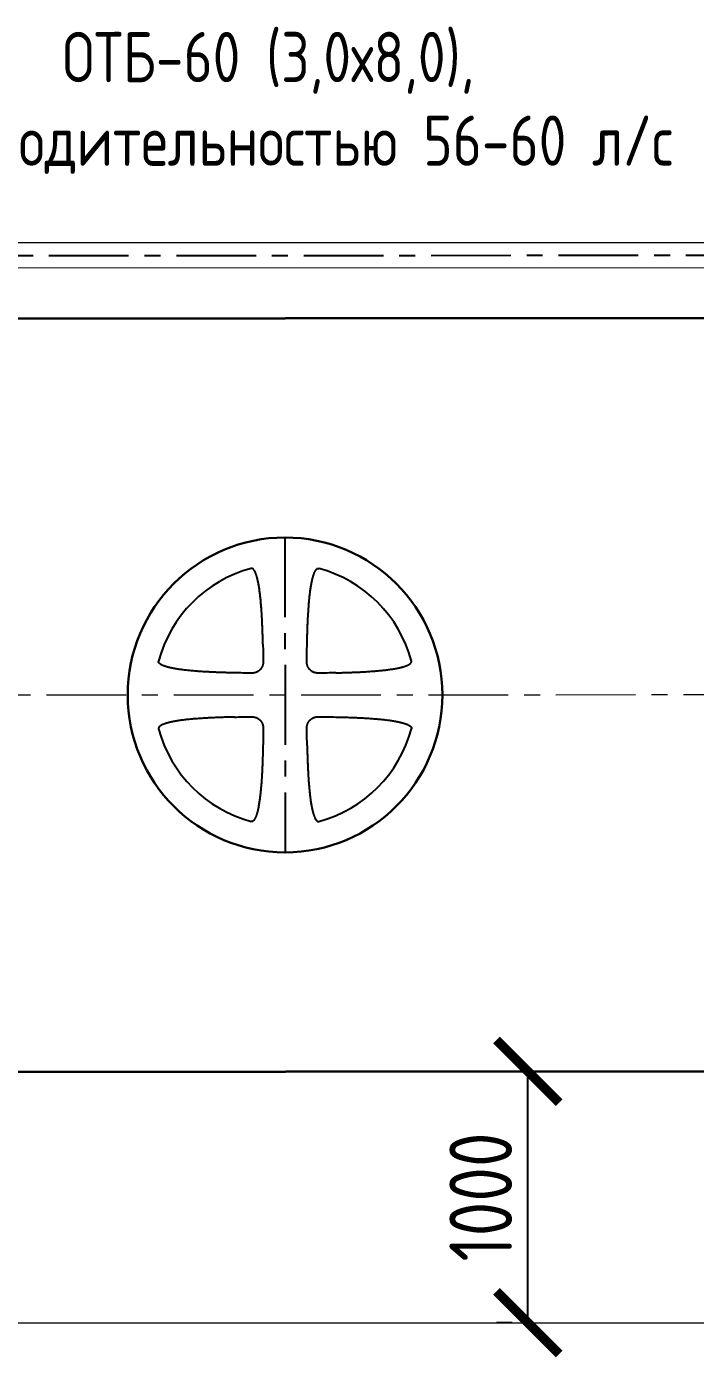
# Model space of a CAD drawing. Header units: millimetres. Extents: x 20530103 to 31271019, y 32092698 to 33532929.
# Drawn here: x 26154353 to 26157019, y 33006149 to 33011451 of the extents above; entities that cross this region are included whole.
import ezdxf

# ---------------------------------------------------------------- set-up
doc = ezdxf.new("R2010")
doc.units = ezdxf.units.MM
doc.linetypes.add('осевая', pattern=[50.8, 31.75, -6.35, 6.35, -6.35])
doc.layers.add('Системный слой', color=7, linetype='Continuous')
doc.styles.add('GOST 2.304', font='GOST.TTF')
doc.styles.get("Standard").update_dxf_attribs({"font": 'arial.ttf'})
doc.dimstyles.new('ISO-25', dxfattribs={"dimtxt": 2.5, "dimasz": 2.5, "dimexe": 1.25, "dimexo": 0.625, "dimtad": 1, "dimtxsty": 'Standard', "dimcen": 2.5, "dimadec": 0, "dimazin": 0, "dimtfac": 1, "dimtmove": 0, "dimatfit": 3, "dimfxl": 1, "dimarcsym": 0})

# ---------------------------------------------------------------- blocks, each defined once
blk = doc.blocks.new('_ArchTick')
at = {"color": 0, "linetype": 'ByBlock', "const_width": 0.15}
blk.add_lwpolyline([(-0.5, -0.5), (0.5, 0.5)], dxfattribs=at)
blk = doc.blocks.new('*D228')
at = {"color": 0, "lineweight": -2, "transparency": 16777216}
for p, q in [((26156288.4, 33007288.3), (26156225.9, 33007288.3)), ((26156350.9, 33006286.9), (26156350.9, 33007288.3)), ((26156288.8, 33006286.9), (26156225.9, 33006286.9))]:
    blk.add_line(p, q, dxfattribs=at)
at = {"color": 0, "lineweight": -2, "transparency": 16777216, "xscale": 250, "yscale": 250, "zscale": 250}
for p, rotation in [((26156350.9, 33007288.3), 90), ((26156350.9, 33006286.9), 270)]:
    blk.add_blockref('_ArchTick', p, dxfattribs=dict(at, rotation=rotation))
at = {"color": 0, "transparency": 16777216, "insert": (26156163.4, 33006787.6), "char_height": 250, "attachment_point": 5, "rotation": 90, "style": 'GOST 2.304'}
blk.add_mtext('1000', dxfattribs=at)

msp = doc.modelspace()

# ---------------------------------------------------------------- linework, layer by layer
at = {"lineweight": 20}
for p, q in [((26172216.5514, 33010595.7452), (26152922.0912, 33010588.2552)), ((26172216.5608, 33010495.8133), (26152922.2777, 33010488.2696))]:
    msp.add_line(p, q, dxfattribs=at)
at = {"color": 1, "linetype": 'осевая', "lineweight": 25, "ltscale": 10}
for p, q in [((26152917.8126, 33010538.2548), (26172216.5413, 33010545.7493)), ((26155382.765, 33009415.3378), (26155383.2541, 33008160.589))]:
    msp.add_line(p, q, dxfattribs=at)
at = {"color": 1, "linetype": 'осевая', "lineweight": 15, "ltscale": 10}
msp.add_line((26151383.5275, 33008787.7874), (26170893.661, 33008792.5503), dxfattribs=at)
at = {"lineweight": 35}
for points in [[(26158924.2078, 33010289.3412), (26151842.4252, 33010286.5807)], [(26151843.5946, 33007286.5809), (26158925.3772, 33007289.3414)]]:
    msp.add_lwpolyline(points, dxfattribs=at)
at = {"lineweight": 20}
msp.add_lwpolyline([(26148120.7654, 33006286.9159), (26175063.2613, 33006286.9159)], dxfattribs=at)
at = {"layer": 'Системный слой', "color": 7, "lineweight": 30}
msp.add_circle((26155383.0096, 33008787.9634), 627.3744, dxfattribs=at)
at = {"layer": 'Системный слой', "color": 7, "lineweight": 25}
for start, end in [(105.016614, 165.0280533), (15.0166141, 75.0280534), (195.0166141, 255.0280534), (285.016614, 345.0280533)]:
    msp.add_arc((26155383.0096, 33008787.9634), 521.8345, start, end, dxfattribs=at)
at = {"layer": 'Системный слой', "color": 7, "lineweight": 25, "extrusion": (0, 0, -1)}
for centre, major_axis, start_param, end_param in [((26154207.1462, 33008787.505), (1.2423, -3187.0362), -1.634238642, -1.612784394), ((26156558.873, 33008788.4217), (-1.2423, 3187.0362), -1.52880826, -1.507354011), ((26155382.5512, 33009963.8268), (-3187.0362, -1.2423), -1.52880826, -1.507354011), ((26155382.5512, 33009963.8268), (-3187.0362, -1.2423), -1.634238642, -1.612784394), ((26155383.4679, 33007612.1), (3187.0362, 1.2423), -1.634238642, -1.612784394), ((26155383.4679, 33007612.1), (3187.0362, 1.2423), -1.52880826, -1.507354011), ((26154207.1462, 33008787.505), (1.2423, -3187.0362), -1.52880826, -1.507354011), ((26156558.873, 33008788.4217), (-1.2423, 3187.0362), -1.634238642, -1.612784394)]:
    msp.add_ellipse(centre, major_axis=major_axis, ratio=0.342020143, start_param=start_param, end_param=end_param, dxfattribs=at)
at = {"layer": 'Системный слой', "color": 7, "lineweight": 25}
for points, knots in [([(26155294.9051, 33008989.9864), (26155294.7856, 33008995.3904), (26155294.5268, 33009006.3128), (26155294.0739, 33009022.9124), (26155293.6301, 33009037.0258), (26155293.2237, 33009048.6096), (26155292.887, 33009057.5285), (26155292.4751, 33009067.6592), (26155291.9723, 33009078.9919), (26155291.3545, 33009091.5632), (26155290.7184, 33009103.2337), (26155290.0771, 33009113.9576), (26155289.447, 33009123.6854), (26155288.7626, 33009133.4295), (26155288.0234, 33009143.13), (26155287.2289, 33009152.7338), (26155286.3816, 33009162.1679), (26155285.4775, 33009171.4395), (26155284.5199, 33009180.4831), (26155283.5051, 33009189.3054), (26155282.4384, 33009197.8405), (26155281.3083, 33009206.1595), (26155280.1219, 33009214.1825), (26155278.8791, 33009221.892), (26155277.6085, 33009229.1212), (26155276.3033, 33009235.9332), (26155274.9889, 33009242.2242), (26155273.659, 33009248.0576), (26155272.3485, 33009253.3307), (26155271.0272, 33009258.2084), (26155269.7121, 33009262.6553), (26155268.3939, 33009266.7256), (26155267.1325, 33009270.2817), (26155265.9121, 33009273.4263), (26155264.7701, 33009276.1173), (26155263.6868, 33009278.4518), (26155262.7073, 33009280.3892), (26155261.7841, 33009282.07), (26155260.9201, 33009283.5189), (26155260.0899, 33009284.7974), (26155259.3375, 33009285.8629), (26155258.6474, 33009286.7641), (26155258.037, 33009287.5016), (26155257.4853, 33009288.1201), (26155257.0072, 33009288.6202), (26155256.5685, 33009289.0501), (26155256.1604, 33009289.4255), (26155255.7647, 33009289.7663), (26155255.3939, 33009290.0652), (26155255.0433, 33009290.3298), (26155254.7086, 33009290.5664), (26155254.373, 33009290.7879), (26155253.9903, 33009291.0223), (26155253.5538, 33009291.2646), (26155253.0639, 33009291.5034), (26155252.565, 33009291.7123), (26155251.9959, 33009291.9109), (26155251.2945, 33009292.0973), (26155250.4761, 33009292.2249), (26155249.6928, 33009292.2531), (26155248.9137, 33009292.2041), (26155248.3124, 33009292.1055), (26155247.9095, 33009292.0062), (26155247.8027, 33009291.9776)], [0, 0, 0, 0, 3.294371593, 6.658591543, 10.121592742, 11.902893978, 13.727107621, 15.565805849, 18.089199056, 20.650882172, 23.250738132, 25.227924631, 27.214477482, 29.207844676, 31.198515859, 33.161938964, 35.100748787, 36.992852426, 38.863010201, 40.668912645, 42.432709704, 44.134311819, 45.815956245, 47.406319509, 48.925529492, 50.321905425, 51.666805829, 52.875385207, 53.998684122, 55.003566013, 55.973887457, 56.834853186, 57.62025208, 58.285214561, 58.906539433, 59.421026718, 59.87309663, 60.246258994, 60.602155426, 60.908040864, 61.180306665, 61.401463481, 61.604047946, 61.767516676, 61.910185432, 62.028901262, 62.144789761, 62.250718136, 62.349589011, 62.437155671, 62.520316699, 62.60098611, 62.683376543, 62.794473772, 62.904935231, 63.013803366, 63.122506405, 63.271682214, 63.457840141, 63.633238455, 63.754365664, 63.934896432, 64, 64, 64, 64]), ([(26155470.9566, 33008990.0551), (26155471.0719, 33008995.4602), (26155471.3223, 33009006.3894), (26155471.7628, 33009023.0084), (26155472.1966, 33009037.1494), (26155472.5953, 33009048.7674), (26155472.9266, 33009057.7213), (26155473.2906, 33009066.8379), (26155473.6894, 33009076.0881), (26155474.1284, 33009085.5102), (26155474.6097, 33009095.0551), (26155475.1371, 33009104.7123), (26155475.7126, 33009114.4326), (26155476.3402, 33009124.2053), (26155477.0225, 33009133.9907), (26155477.76, 33009143.7269), (26155478.5531, 33009153.3607), (26155479.3992, 33009162.8171), (26155480.3022, 33009172.1052), (26155481.259, 33009181.1591), (26155482.2733, 33009189.9874), (26155483.3397, 33009198.5241), (26155484.4701, 33009206.8424), (26155485.6573, 33009214.8625), (26155486.9015, 33009222.5671), (26155488.1737, 33009229.7878), (26155489.4808, 33009236.5881), (26155490.7969, 33009242.8622), (26155492.1278, 33009248.6736), (26155493.4379, 33009253.9181), (26155494.7575, 33009258.7619), (26155496.0691, 33009263.1695), (26155497.3818, 33009267.1966), (26155498.6349, 33009270.7059), (26155499.8445, 33009273.8017), (26155500.9732, 33009276.4443), (26155502.0415, 33009278.7326), (26155503.0049, 33009280.628), (26155503.9114, 33009282.2712), (26155504.7595, 33009283.6884), (26155505.575, 33009284.9415), (26155506.3155, 33009285.9887), (26155506.996, 33009286.8771), (26155507.5995, 33009287.6068), (26155508.1465, 33009288.2206), (26155508.6223, 33009288.719), (26155509.06, 33009289.1486), (26155509.4678, 33009289.5243), (26155509.8632, 33009289.8654), (26155510.2338, 33009290.1645), (26155510.5842, 33009290.4294), (26155510.9187, 33009290.6663), (26155511.2541, 33009290.888), (26155511.6366, 33009291.1227), (26155512.073, 33009291.3654), (26155512.5627, 33009291.6046), (26155513.0614, 33009291.8138), (26155513.6304, 33009292.0129), (26155514.3316, 33009292.1998), (26155515.1499, 33009292.328), (26155515.9332, 33009292.3569), (26155516.7123, 33009292.3084), (26155517.3137, 33009292.2104), (26155517.7167, 33009292.1114), (26155517.8235, 33009292.0828)], [0, 0, 0, 0, 3.346521523, 6.766848111, 10.291529456, 12.106470403, 13.966728464, 15.842272064, 17.760328852, 19.705723419, 21.69055137, 23.687494739, 25.705597318, 27.732687694, 29.765616249, 31.795275715, 33.795524463, 35.769580702, 37.694348858, 39.596138923, 41.431300907, 43.222956688, 44.950627594, 46.657892926, 48.271860481, 49.813092722, 51.228677476, 52.591624534, 53.814670765, 54.950110731, 55.963708116, 56.941680685, 57.807328827, 58.595452265, 59.260387204, 59.880783117, 60.393123522, 60.842570583, 61.213061508, 61.566814526, 61.871519207, 62.143339222, 62.364995754, 62.568380645, 62.733224655, 62.877533629, 62.998105508, 63.115804117, 63.223385704, 63.323799493, 63.412733256, 63.497193458, 63.579124045, 63.662802909, 63.775637351, 63.887825457, 63.998394772, 64.108795928, 64.260302258, 64.449368862, 64.627507815, 64.750527631, 64.933879172, 65, 65, 65, 65]), ([(26155180.9179, 33008875.9104), (26155175.7907, 33008876.0198), (26155165.4102, 33008876.2568), (26155152.3547, 33008876.5992), (26155140.0528, 33008876.9576), (26155126.8556, 33008877.3784), (26155109.7057, 33008878.003), (26155091.4902, 33008878.7818), (26155075.5735, 33008879.5739), (26155062.7464, 33008880.2913), (26155052.1329, 33008880.9424), (26155042.1419, 33008881.6097), (26155032.4954, 33008882.3088), (26155022.9172, 33008883.0623), (26155013.4678, 33008883.8693), (26155004.1478, 33008884.7336), (26154995.0181, 33008885.6532), (26154986.0796, 33008886.6316), (26154977.3935, 33008887.665), (26154968.9012, 33008888.7637), (26154960.6853, 33008889.9213), (26154952.7698, 33008891.1374), (26154945.319, 33008892.3859), (26154938.2743, 33008893.6732), (26154931.7413, 33008894.9753), (26154925.6607, 33008896.298), (26154920.1367, 33008897.6083), (26154915.0073, 33008898.935), (26154910.3126, 33008900.2613), (26154906.0022, 33008901.5952), (26154902.2192, 33008902.8778), (26154898.8603, 33008904.1247), (26154895.9725, 33008905.2976), (26154893.4579, 33008906.4154), (26154891.3622, 33008907.4315), (26154889.54, 33008908.3928), (26154887.9678, 33008909.2946), (26154886.5825, 33008910.1612), (26154885.4305, 33008910.9462), (26154884.458, 33008911.6657), (26154883.6637, 33008912.3016), (26154882.9985, 33008912.8764), (26154882.462, 33008913.3738), (26154882.0009, 33008913.8304), (26154881.5979, 33008914.2562), (26154881.2312, 33008914.6705), (26154880.9088, 33008915.0602), (26154880.6231, 33008915.43), (26154880.3681, 33008915.7832), (26154880.1304, 33008916.1367), (26154879.8814, 33008916.5369), (26154879.6263, 33008916.9903), (26154879.3775, 33008917.4958), (26154879.1627, 33008918.0057), (26154878.9609, 33008918.5811), (26154878.7733, 33008919.2846), (26154878.645, 33008920.1037), (26154878.6161, 33008920.887), (26154878.6645, 33008921.6661), (26154878.7626, 33008922.2675), (26154878.8616, 33008922.6705), (26154878.8901, 33008922.7773)], [0, 0, 0, 0, 3.027650468, 6.130094995, 7.711356257, 10.29572092, 13.929306235, 17.85218495, 21.075847564, 23.356555589, 25.454567181, 27.369742625, 29.28457001, 31.181263092, 33.060102395, 34.9034142, 36.729230748, 38.501690757, 40.23857242, 41.92187162, 43.587415304, 45.168284004, 46.68244492, 48.080640478, 49.429669018, 50.648001517, 51.784220094, 52.805921168, 53.793742901, 54.673451645, 55.478236634, 56.16329273, 56.804669619, 57.338102874, 57.808295994, 58.19735665, 58.567881964, 58.885924914, 59.167818492, 59.395947779, 59.604956454, 59.772793989, 59.918929675, 60.040332083, 60.158922171, 60.267662997, 60.369344164, 60.459616107, 60.545401758, 60.628156765, 60.712315906, 60.824376076, 60.935003164, 61.043224388, 61.1494624, 61.294441349, 61.47478319, 61.644699639, 61.762041656, 61.936931263, 62, 62, 62, 62]), ([(26155296.1639, 33008921.7077), (26155296.1764, 33008920.861), (26155296.1612, 33008919.1858), (26155296.0173, 33008916.6777), (26155295.7515, 33008914.1838), (26155295.3577, 33008911.688), (26155294.8329, 33008909.2039), (26155294.1775, 33008906.7502), (26155293.3939, 33008904.3438), (26155292.4873, 33008902.0005), (26155291.4651, 33008899.7356), (26155290.3367, 33008897.5619), (26155289.1121, 33008895.4878), (26155287.7977, 33008893.5145), (26155286.4069, 33008891.6521), (26155284.9564, 33008889.9104), (26155283.4731, 33008888.3052), (26155281.9709, 33008886.8333), (26155280.4634, 33008885.4905), (26155278.8198, 33008884.1561), (26155277.1346, 33008882.9218), (26155275.3686, 33008881.7578), (26155273.776, 33008880.8078), (26155271.9364, 33008879.81), (26155269.7966, 33008878.7779), (26155267.2782, 33008877.7467), (26155264.7219, 33008876.8739), (26155262.5438, 33008876.2633), (26155260.2447, 33008875.7246), (26155257.6707, 33008875.2461), (26155254.7081, 33008874.8881), (26155251.8337, 33008874.7114), (26155250.0743, 33008874.6925), (26155249.1976, 33008874.7048)], [0, 0, 0, 0, 1.160826542, 2.293622235, 3.435630275, 4.588755852, 5.746246171, 6.905347908, 8.06046894, 9.206890964, 10.341223549, 11.457239469, 12.554235135, 13.633163251, 14.697615427, 15.730559355, 16.730574568, 17.684561251, 18.60488317, 19.490060894, 20.578622657, 21.45991575, 22.381037453, 23.113318507, 24.320591035, 25.627436737, 26.832375655, 28.012840773, 28.720001051, 30.061885846, 31.592299148, 32.799070777, 34, 34, 34, 34]), ([(26155516.7539, 33008874.8091), (26155515.9072, 33008874.7966), (26155514.232, 33008874.8118), (26155511.7239, 33008874.9557), (26155509.23, 33008875.2215), (26155506.7342, 33008875.6153), (26155504.2501, 33008876.14), (26155501.7964, 33008876.7955), (26155499.3899, 33008877.5791), (26155497.0467, 33008878.4857), (26155494.7818, 33008879.5079), (26155492.6081, 33008880.6362), (26155490.534, 33008881.8609), (26155488.5607, 33008883.1753), (26155486.6983, 33008884.5661), (26155484.9566, 33008886.0166), (26155483.3514, 33008887.4999), (26155481.8795, 33008889.002), (26155480.5367, 33008890.5095), (26155479.2023, 33008892.1532), (26155477.968, 33008893.8384), (26155476.804, 33008895.6044), (26155475.854, 33008897.197), (26155474.8562, 33008899.0366), (26155473.8241, 33008901.1764), (26155472.7928, 33008903.6948), (26155471.9201, 33008906.2511), (26155471.3095, 33008908.4292), (26155470.7708, 33008910.7283), (26155470.2923, 33008913.3023), (26155469.9343, 33008916.2649), (26155469.7576, 33008919.1393), (26155469.7387, 33008920.8987), (26155469.751, 33008921.7754)], [0, 0, 0, 0, 1.160826542, 2.293622235, 3.435630275, 4.588755852, 5.746246171, 6.905347908, 8.06046894, 9.206890964, 10.341223549, 11.457239469, 12.554235135, 13.633163251, 14.697615427, 15.730559355, 16.730574568, 17.684561251, 18.60488317, 19.490060894, 20.578622657, 21.45991575, 22.381037453, 23.113318507, 24.320591035, 25.627436737, 26.832375655, 28.012840773, 28.720001051, 30.061885846, 31.592299148, 32.799070777, 34, 34, 34, 34]), ([(26155585.0326, 33008876.0679), (26155590.2791, 33008876.1839), (26155600.8965, 33008876.435), (26155614.247, 33008876.7971), (26155626.8122, 33008877.1756), (26155640.2671, 33008877.6189), (26155657.728, 33008878.2755), (26155676.2477, 33008879.0927), (26155692.4022, 33008879.9222), (26155705.3908, 33008880.6717), (26155716.1068, 33008881.35), (26155726.1744, 33008882.0437), (26155735.8746, 33008882.7687), (26155745.4914, 33008883.5489), (26155754.9581, 33008884.3824), (26155764.2787, 33008885.2734), (26155773.3905, 33008886.2193), (26155782.2969, 33008887.2239), (26155790.935, 33008888.2826), (26155799.3697, 33008889.4067), (26155807.519, 33008890.5894), (26155815.3614, 33008891.8306), (26155822.7297, 33008893.1027), (26155829.6843, 33008894.4123), (26155836.1181, 33008895.7343), (26155842.0917, 33008897.0745), (26155847.4997, 33008898.3981), (26155852.5068, 33008899.735), (26155857.0742, 33008901.0676), (26155861.2552, 33008902.4046), (26155864.9084, 33008903.6852), (26155868.1388, 33008904.9256), (26155870.9025, 33008906.0871), (26155873.2989, 33008907.1897), (26155875.2858, 33008908.1868), (26155877.0075, 33008909.1264), (26155878.4893, 33008910.0055), (26155879.7945, 33008910.8496), (26155880.8791, 33008911.6132), (26155881.7938, 33008912.3123), (26155882.5399, 33008912.929), (26155883.1635, 33008913.485), (26155883.6657, 33008913.9651), (26155884.0963, 33008914.4044), (26155884.4717, 33008914.8126), (26155884.8125, 33008915.2083), (26155885.1114, 33008915.579), (26155885.376, 33008915.9297), (26155885.6126, 33008916.2644), (26155885.8341, 33008916.6), (26155886.0685, 33008916.9827), (26155886.3108, 33008917.4192), (26155886.5496, 33008917.9091), (26155886.7584, 33008918.408), (26155886.9571, 33008918.9771), (26155887.1435, 33008919.6785), (26155887.271, 33008920.4968), (26155887.2993, 33008921.2802), (26155887.2503, 33008922.0593), (26155887.1517, 33008922.6606), (26155887.0524, 33008923.0635), (26155887.0238, 33008923.1702)], [0, 0, 0, 0, 3.098261334, 6.270257389, 7.885873744, 10.522157945, 14.222087947, 18.211189336, 21.483219765, 23.791405021, 25.91055982, 27.839239887, 29.766287197, 31.670808361, 33.554373667, 35.397494967, 37.221268987, 38.987539178, 40.71587108, 42.387727128, 44.041242235, 45.608248555, 47.10728905, 48.48832759, 49.819500091, 51.017863675, 52.132794527, 53.131322562, 54.095468401, 54.950921967, 55.731333865, 56.392139341, 57.009564667, 57.52047847, 57.969135823, 58.33888725, 58.691132745, 58.993238407, 59.261550851, 59.478661932, 59.677208155, 59.836710997, 59.975491712, 60.090496101, 60.202763313, 60.305383036, 60.40116592, 60.485997168, 60.566559632, 60.644707497, 60.724522268, 60.832146527, 60.939155451, 61.044621355, 61.149927756, 61.294442138, 61.474782666, 61.644699745, 61.762041735, 61.936930934, 62, 62, 62, 62]), ([(26155180.9865, 33008699.8589), (26155175.8594, 33008699.7455), (26155165.479, 33008699.5004), (26155152.4239, 33008699.1478), (26155140.1222, 33008698.7798), (26155126.9254, 33008698.3487), (26155109.776, 33008697.7107), (26155091.5611, 33008696.9177), (26155075.645, 33008696.1133), (26155062.8185, 33008695.3859), (26155052.2055, 33008694.7265), (26155042.215, 33008694.0513), (26155032.5691, 33008693.3447), (26155022.9914, 33008692.5838), (26155013.5427, 33008691.7694), (26155004.2234, 33008690.8979), (26154995.0943, 33008689.9711), (26154986.1566, 33008688.9857), (26154977.4714, 33008687.9456), (26154968.9799, 33008686.8403), (26154960.7649, 33008685.6763), (26154952.8504, 33008684.454), (26154945.4006, 33008683.1997), (26154938.3569, 33008681.907), (26154931.8248, 33008680.5997), (26154925.7453, 33008679.2723), (26154920.2223, 33008677.9577), (26154915.0939, 33008676.627), (26154910.4003, 33008675.297), (26154906.0909, 33008673.9598), (26154902.309, 33008672.6742), (26154898.951, 33008671.4247), (26154896.0641, 33008670.2495), (26154893.5504, 33008669.1298), (26154891.4555, 33008668.112), (26154889.634, 33008667.1493), (26154888.0626, 33008666.2463), (26154886.6779, 33008665.3786), (26154885.5265, 33008664.5927), (26154884.5546, 33008663.8725), (26154883.7608, 33008663.2359), (26154883.096, 33008662.6606), (26154882.5599, 33008662.1628), (26154882.0992, 33008661.7058), (26154881.6965, 33008661.2797), (26154881.3301, 33008660.8651), (26154881.0081, 33008660.4751), (26154880.7226, 33008660.1052), (26154880.4679, 33008659.7517), (26154880.2305, 33008659.3981), (26154879.9817, 33008658.9977), (26154879.727, 33008658.544), (26154879.4786, 33008658.0384), (26154879.2642, 33008657.5284), (26154879.0629, 33008656.9527), (26154878.8758, 33008656.2491), (26154878.7481, 33008655.43), (26154878.7198, 33008654.6466), (26154878.7689, 33008653.8675), (26154878.8675, 33008653.2662), (26154878.9667, 33008652.8633), (26154878.9954, 33008652.7565)], [0, 0, 0, 0, 3.027650466, 6.130094991, 7.711356252, 10.295720913, 13.929306225, 17.852184938, 21.07584755, 23.356555574, 25.454567165, 27.369742608, 29.284569992, 31.181263074, 33.060102377, 34.903414182, 36.72923073, 38.50169074, 40.238572403, 41.921871604, 43.587415288, 45.168283988, 46.682444905, 48.080640464, 49.429669005, 50.648001504, 51.784220082, 52.805921157, 53.793742891, 54.673451636, 55.478236627, 56.163292723, 56.804669613, 57.33810287, 57.80829599, 58.197356647, 58.567881962, 58.885924912, 59.167818491, 59.395947778, 59.604956454, 59.772793988, 59.918929674, 60.040332083, 60.15892217, 60.267662996, 60.369344163, 60.459616106, 60.545401757, 60.628156764, 60.712315905, 60.824376075, 60.935003163, 61.043224387, 61.1494624, 61.294441348, 61.474783189, 61.644699639, 61.762041656, 61.936931263, 62, 62, 62, 62]), ([(26155249.2652, 33008701.1177), (26155250.112, 33008701.1302), (26155251.7871, 33008701.115), (26155254.2952, 33008700.9711), (26155256.7892, 33008700.7053), (26155259.285, 33008700.3115), (26155261.7691, 33008699.7868), (26155264.2228, 33008699.1313), (26155266.6292, 33008698.3477), (26155268.9725, 33008697.4411), (26155271.2374, 33008696.4189), (26155273.411, 33008695.2906), (26155275.4851, 33008694.0659), (26155277.4573, 33008692.7522), (26155279.3118, 33008691.3675), (26155281.0322, 33008689.9359), (26155282.5955, 33008688.4952), (26155284.2187, 33008686.8489), (26155285.6636, 33008685.211), (26155287.0795, 33008683.4252), (26155288.4262, 33008681.5547), (26155289.8115, 33008679.3698), (26155290.964, 33008677.2764), (26155291.957, 33008675.2485), (26155292.8812, 33008673.1173), (26155293.6206, 33008671.1021), (26155294.3639, 33008668.7762), (26155294.9021, 33008666.7626), (26155295.3723, 33008664.5402), (26155295.738, 33008662.4505), (26155296.0586, 33008659.9285), (26155296.2571, 33008657.026), (26155296.2813, 33008655.0923), (26155296.2682, 33008654.1514)], [0, 0, 0, 0, 1.160824505, 2.293619377, 3.435628046, 4.588756653, 5.746252086, 6.905357744, 8.060477574, 9.206889122, 10.341203147, 11.457204809, 12.554204619, 13.633169084, 14.695740988, 15.71706833, 16.69175045, 17.601108296, 18.876909107, 19.676174613, 20.71618965, 22.027068401, 23.21144584, 23.982011638, 25.113816219, 26.386624586, 26.915981655, 28.452958319, 29.235772501, 30.022225733, 31.353685786, 32.710829606, 34, 34, 34, 34]), ([(26155469.8553, 33008654.2191), (26155469.8428, 33008655.0658), (26155469.858, 33008656.7409), (26155470.0019, 33008659.249), (26155470.2677, 33008661.743), (26155470.6615, 33008664.2388), (26155471.1862, 33008666.7229), (26155471.8417, 33008669.1766), (26155472.6252, 33008671.583), (26155473.5319, 33008673.9263), (26155474.5541, 33008676.1912), (26155475.6824, 33008678.3649), (26155476.9071, 33008680.439), (26155478.2215, 33008682.4123), (26155479.6123, 33008684.2746), (26155481.0627, 33008686.0164), (26155482.5461, 33008687.6216), (26155484.0482, 33008689.0935), (26155485.5557, 33008690.4363), (26155487.1994, 33008691.7707), (26155488.8846, 33008693.005), (26155490.6505, 33008694.1689), (26155492.2432, 33008695.1189), (26155494.0828, 33008696.1168), (26155496.2226, 33008697.1489), (26155498.741, 33008698.1801), (26155501.2973, 33008699.0529), (26155503.4754, 33008699.6635), (26155505.7744, 33008700.2022), (26155508.3485, 33008700.6806), (26155511.3111, 33008701.0387), (26155514.1854, 33008701.2154), (26155515.9449, 33008701.2343), (26155516.8216, 33008701.222)], [0, 0, 0, 0, 1.160826542, 2.293622235, 3.435630275, 4.588755852, 5.746246171, 6.905347908, 8.06046894, 9.206890964, 10.341223549, 11.457239469, 12.554235135, 13.633163251, 14.697615427, 15.730559355, 16.730574568, 17.684561251, 18.60488317, 19.490060894, 20.578622657, 21.45991575, 22.381037453, 23.113318507, 24.320591035, 25.627436737, 26.832375655, 28.012840773, 28.720001051, 30.061885846, 31.592299148, 32.799070777, 34, 34, 34, 34]), ([(26155585.1012, 33008700.0164), (26155590.3478, 33008699.9045), (26155600.9654, 33008699.6617), (26155614.3162, 33008699.3099), (26155626.8817, 33008698.9413), (26155640.3369, 33008698.5085), (26155657.7983, 33008697.8655), (26155676.3187, 33008697.0627), (26155692.4738, 33008696.2459), (26155705.463, 33008695.5064), (26155716.1795, 33008694.8365), (26155726.2476, 33008694.1507), (26155735.9484, 33008693.4332), (26155745.5658, 33008692.6606), (26155755.0332, 33008691.8344), (26155764.3545, 33008690.9507), (26155773.467, 33008690.0118), (26155782.3742, 33008689.0142), (26155791.0131, 33008687.9622), (26155799.4486, 33008686.8447), (26155807.5989, 33008685.6684), (26155815.4422, 33008684.4333), (26155822.8116, 33008683.1669), (26155829.7671, 33008681.8627), (26155836.2019, 33008680.5457), (26155842.1766, 33008679.2102), (26155847.5857, 33008677.8908), (26155852.5938, 33008676.5579), (26155857.1622, 33008675.2288), (26155861.3443, 33008673.8951), (26155864.9984, 33008672.6173), (26155868.2298, 33008671.3794), (26155870.9944, 33008670.22), (26155873.3917, 33008669.1194), (26155875.3793, 33008668.1239), (26155877.1018, 33008667.1855), (26155878.5843, 33008666.3076), (26155879.8901, 33008665.4646), (26155880.9753, 33008664.7017), (26155881.8906, 33008664.0034), (26155882.6371, 33008663.3873), (26155883.2612, 33008662.8317), (26155883.7638, 33008662.352), (26155884.1948, 33008661.913), (26155884.5705, 33008661.5052), (26155884.9116, 33008661.1097), (26155885.2107, 33008660.7392), (26155885.4756, 33008660.3888), (26155885.7125, 33008660.0542), (26155885.9342, 33008659.7188), (26155886.1689, 33008659.3364), (26155886.4116, 33008658.9), (26155886.6508, 33008658.4103), (26155886.86, 33008657.9116), (26155887.0591, 33008657.3426), (26155887.246, 33008656.6414), (26155887.3742, 33008655.8231), (26155887.4031, 33008655.0398), (26155887.3546, 33008654.2607), (26155887.2566, 33008653.6593), (26155887.1576, 33008653.2563), (26155887.129, 33008653.1495)], [0, 0, 0, 0, 3.098261337, 6.270257394, 7.88587375, 10.522157951, 14.222087953, 18.211189342, 21.483219771, 23.791405029, 25.91055983, 27.8392399, 29.766287214, 31.670808384, 33.554373694, 35.397494999, 37.221270799, 38.987539216, 40.715868525, 42.387727164, 44.041242269, 45.608248584, 47.107289074, 48.488327607, 49.819500103, 51.017863682, 52.13279453, 53.131322563, 54.0954684, 54.950921965, 55.731333862, 56.392139339, 57.009564665, 57.520478469, 57.969135823, 58.33888725, 58.691132745, 58.993238408, 59.261550851, 59.478661933, 59.677208155, 59.836710998, 59.975491713, 60.090496102, 60.202763313, 60.305383036, 60.40116592, 60.485997169, 60.566559633, 60.644707498, 60.724522269, 60.832146528, 60.939155452, 61.044621356, 61.149927757, 61.294442138, 61.474782667, 61.644699746, 61.762041735, 61.936930934, 62, 62, 62, 62]), ([(26155295.0626, 33008585.8717), (26155294.9456, 33008580.3901), (26155294.6918, 33008569.3234), (26155294.3224, 33008555.4251), (26155293.976, 33008543.7674), (26155293.6642, 33008534.065), (26155293.2327, 33008521.7656), (26155292.6606, 33008507.2046), (26155291.9168, 33008490.6981), (26155291.1419, 33008475.717), (26155290.3812, 33008462.6674), (26155289.6956, 33008451.9578), (26155288.9957, 33008441.9253), (26155288.2655, 33008432.283), (26155287.4805, 33008422.7374), (26155286.6433, 33008413.3618), (26155285.7498, 33008404.1485), (26155284.8034, 33008395.1631), (26155283.8005, 33008386.3988), (26155282.7465, 33008377.9211), (26155281.63, 33008369.6591), (26155280.4581, 33008361.6914), (26155279.2306, 33008354.034), (26155277.9755, 33008346.8513), (26155276.6861, 33008340.0802), (26155275.387, 33008333.822), (26155274.0718, 33008328.0132), (26155272.774, 33008322.7536), (26155271.4641, 33008317.8811), (26155270.158, 33008313.4303), (26155268.8469, 33008309.3488), (26155267.5889, 33008305.7728), (26155266.3687, 33008302.6027), (26155265.2236, 33008299.8822), (26155264.1346, 33008297.5172), (26155263.1469, 33008295.5497), (26155262.2143, 33008293.8407), (26155261.3405, 33008292.3675), (26155260.5014, 33008291.0691), (26155259.7417, 33008289.9893), (26155259.0458, 33008289.0778), (26155258.4315, 33008288.3336), (26155257.8772, 33008287.711), (26155257.398, 33008287.209), (26155256.9592, 33008286.7782), (26155256.5514, 33008286.4025), (26155256.1559, 33008286.0614), (26155255.7854, 33008285.7623), (26155255.435, 33008285.4973), (26155255.1004, 33008285.2605), (26155254.765, 33008285.0387), (26155254.3825, 33008284.8041), (26155253.9462, 33008284.5614), (26155253.4565, 33008284.3222), (26155252.9577, 33008284.113), (26155252.3888, 33008283.9139), (26155251.6876, 33008283.727), (26155250.8693, 33008283.5988), (26155250.086, 33008283.5699), (26155249.3069, 33008283.6183), (26155248.7055, 33008283.7164), (26155248.3025, 33008283.8154), (26155248.1957, 33008283.8439)], [0, 0, 0, 0, 3.289425785, 6.641072506, 8.341944379, 10.288254271, 12.467463829, 15.730360375, 19.040042649, 22.396272394, 24.748617788, 26.901300285, 28.851790397, 30.799552599, 32.720392494, 34.616970036, 36.467565256, 38.296603138, 40.062485517, 41.78701453, 43.450467192, 45.094385097, 46.649301137, 48.134932472, 49.501134164, 50.817333387, 52.001691581, 53.103718779, 54.091658013, 55.046430083, 55.895776701, 56.672127723, 57.331893274, 57.949266326, 58.462051315, 58.913491524, 59.286860563, 59.642660821, 59.947992889, 60.219335302, 60.439132084, 60.640228459, 60.801979529, 60.942837132, 61.059697506, 61.173775908, 61.278050622, 61.375378074, 61.46157731, 61.543439091, 61.622847514, 61.703949805, 61.813310178, 61.922045176, 62.029212163, 62.136216983, 62.283062174, 62.466311413, 62.638969098, 62.758203699, 62.935913687, 63, 63, 63, 63]), ([(26155471.1141, 33008585.9404), (26155471.2327, 33008580.5762), (26155471.4895, 33008569.7333), (26155471.8607, 33008556.1073), (26155472.208, 33008544.6487), (26155472.5206, 33008535.0811), (26155472.9534, 33008522.9105), (26155473.5268, 33008508.4663), (26155474.2715, 33008492.0564), (26155475.0467, 33008477.1323), (26155475.8077, 33008464.1041), (26155476.4946, 33008453.3844), (26155477.196, 33008443.3286), (26155477.9282, 33008433.6525), (26155478.7153, 33008424.0674), (26155479.5552, 33008414.6435), (26155480.4519, 33008405.3747), (26155481.4024, 33008396.3251), (26155482.4105, 33008387.4893), (26155483.4711, 33008378.9317), (26155484.5956, 33008370.584), (26155485.7771, 33008362.5264), (26155487.0155, 33008354.7779), (26155488.283, 33008347.5042), (26155489.5862, 33008340.6437), (26155490.9002, 33008334.3008), (26155492.231, 33008328.4134), (26155493.5444, 33008323.0844), (26155494.87, 33008318.1502), (26155496.1911, 33008313.6474), (26155497.5165, 33008309.5229), (26155498.7864, 33008305.9157), (26155500.0168, 33008302.7231), (26155501.1696, 33008299.9885), (26155502.2645, 33008297.615), (26155503.2555, 33008295.6443), (26155504.1902, 33008293.9349), (26155505.065, 33008292.4623), (26155505.9052, 33008291.1647), (26155506.6657, 33008290.0855), (26155507.3622, 33008289.1745), (26155507.9771, 33008288.4309), (26155508.532, 33008287.8087), (26155509.0115, 33008287.3071), (26155509.4506, 33008286.8766), (26155509.8588, 33008286.5013), (26155510.2545, 33008286.1605), (26155510.6252, 33008285.8616), (26155510.9759, 33008285.597), (26155511.3106, 33008285.3604), (26155511.6462, 33008285.1389), (26155512.0288, 33008284.9045), (26155512.4654, 33008284.6621), (26155512.9553, 33008284.4234), (26155513.4542, 33008284.2145), (26155514.0233, 33008284.0159), (26155514.7247, 33008283.8295), (26155515.543, 33008283.7019), (26155516.3264, 33008283.6736), (26155517.1055, 33008283.7227), (26155517.7067, 33008283.8213), (26155518.1097, 33008283.9206), (26155518.2164, 33008283.9492)], [0, 0, 0, 0, 3.218923136, 6.50682583, 8.178508276, 10.098302523, 12.252324325, 15.489576072, 18.779789971, 22.12274404, 24.473336148, 26.627827063, 28.584131871, 30.538173803, 32.467067938, 34.373013837, 36.235157188, 38.076608153, 39.857077487, 41.597492253, 43.278569694, 44.940532211, 46.513957966, 48.018144325, 49.402538406, 50.736545173, 51.936949418, 53.053666948, 54.053978732, 55.020167258, 55.878253101, 56.661608666, 57.325774799, 57.946675197, 58.461222986, 58.913538136, 59.286894357, 59.642684309, 59.948009353, 60.219346434, 60.439139687, 60.640232736, 60.801981719, 60.942838005, 61.059697972, 61.173776052, 61.278050575, 61.375377913, 61.461577123, 61.543438914, 61.622847383, 61.703949732, 61.813310168, 61.9220452, 62.029212193, 62.136216998, 62.283062174, 62.466311411, 62.638969098, 62.758203699, 62.935913687, 63, 63, 63, 63])]:
    msp.add_open_spline(points, degree=3, knots=knots, dxfattribs=at)

# ---------------------------------------------------------------- texts
at = {"lineweight": 20, "insert": (26153577.8579, 33011428.8381), "char_height": 200, "width": 3508.95414, "attachment_point": 1, "rotation": 0.0223338, "style": 'GOST 2.304'}
msp.add_mtext('\\pi918.17;ОТБ-60 (3,0х8,0), \\P\\pi49.688;производительностью 56-60 л/с', dxfattribs=at)

# ---------------------------------------------------------------- dimensions: what is measured, and where the dimension line sits
dim = msp.add_linear_dim(base=(26156350.8934, 33007288.3378), p1=(26156351.2837, 33006286.9159), p2=(26156350.8934, 33007288.3378), angle=90, text='1000', dimstyle='ISO-25', override={"dimscale": 100, "dimdec": 0, "dimtxsty": 'GOST 2.304', "dimblk1": 'ArchTick', "dimblk2": 'ArchTick', "dimsah": 1})
dim.commit()
dim.dimension.update_dxf_attribs({"geometry": '*D228', "text_midpoint": (26156163.3934, 33006787.6269)})

doc.saveas('drawing.dxf')
